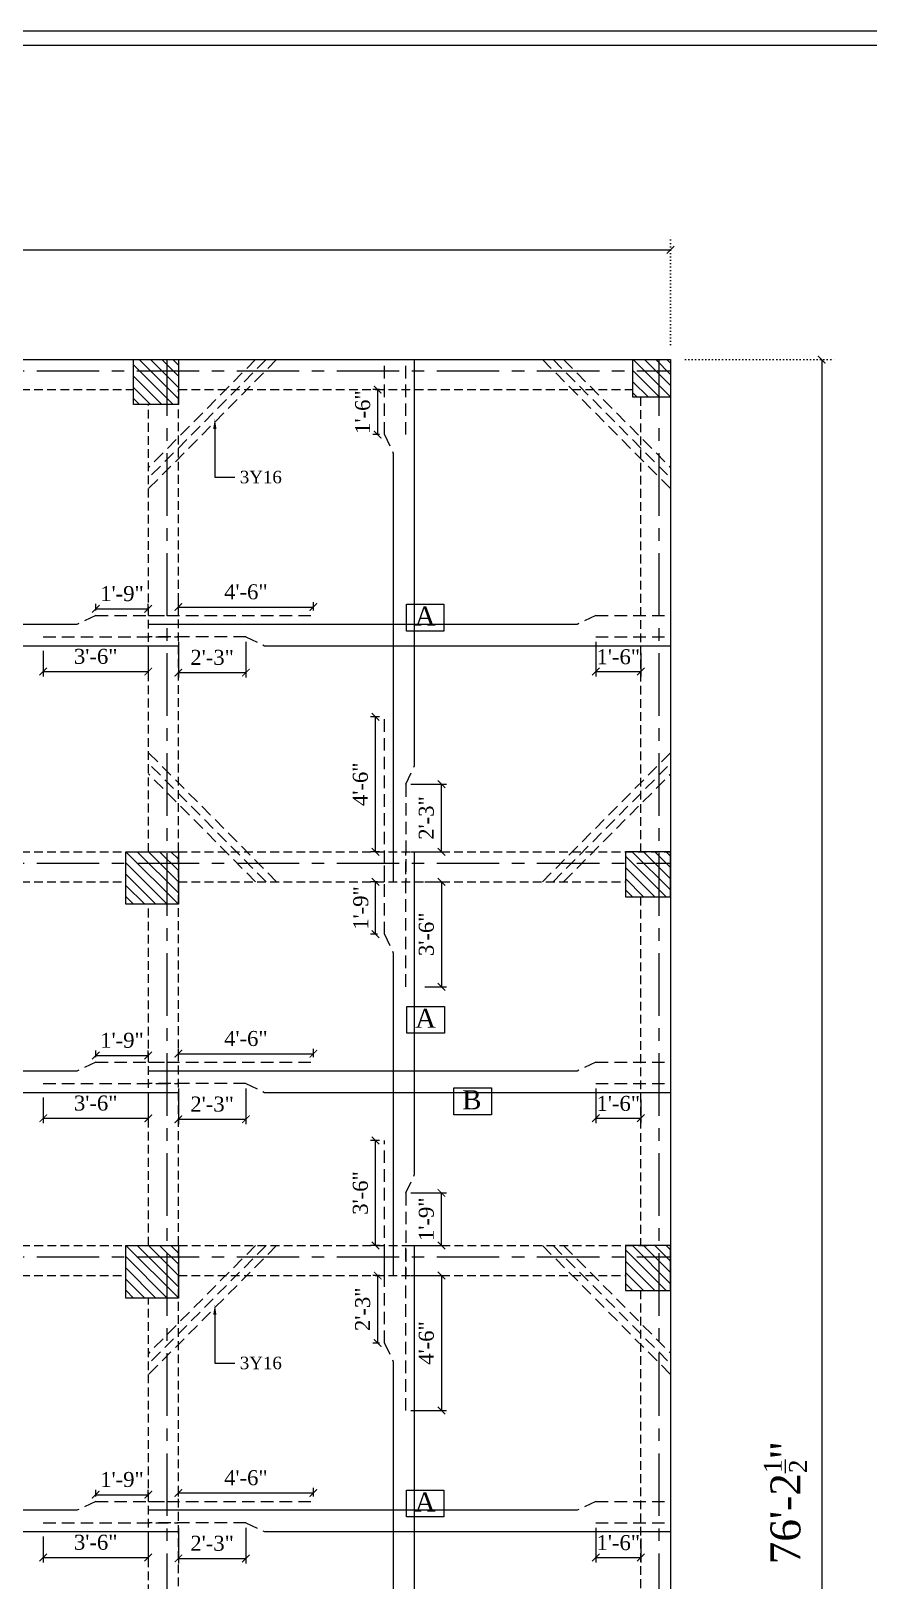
# Model space of a CAD drawing. Header units: feet. Extents: x 36263 to 96584, y 7663 to 35885.
# Drawn here: x 51538 to 51874, y 17454 to 18074 of the extents above; entities that cross this region are included whole.
import ezdxf
from ezdxf import colors
from ezdxf.entities.mleader import LeaderData, LeaderLine
from ezdxf.math import Vec2, Vec3

# ---------------------------------------------------------------- set-up
doc = ezdxf.new("R2010")
doc.units = ezdxf.units.FT
for name, pattern in [('CENTER', [2, 1.25, -0.25, 0.25, -0.25]), ('DOT2', [0.125, 0, -0.125]), ('HIDDEN', [0.375, 0.25, -0.125])]:
    doc.linetypes.add(name, pattern=pattern)
for name, color, linetype, lineweight in [('Column', 1, 'Continuous', 15), ('Dimension', 2, 'Continuous', 9), ('Hatch', 9, 'Continuous', 9), ('ST Beam', 7, 'Continuous', 20), ('ST GRIDS', 6, 'CENTER', 9), ('ST REINF', 1, 'Continuous', 35)]:
    doc.layers.add(name, color=color, linetype=linetype, lineweight=lineweight)
for name, color, linetype in [('ST DIM', 11, 'Continuous'), ('ST TABLE', 2, 'Continuous'), ('ST TEX', 3, 'Continuous')]:
    doc.layers.add(name, color=color, linetype=linetype)
doc.styles.add('RomanS', font='times.ttf')
doc.dimstyles.new('1-1', dxfattribs={"dimtxt": 9, "dimasz": 5, "dimexe": 6, "dimexo": 6, "dimgap": 3, "dimtad": 1, "dimdec": 1, "dimzin": 0, "dimdsep": 46, "dimlunit": 4, "dimtxsty": 'RomanS', "dimblk": 'ARCHTICK', "dimcen": 0.09, "dimclrd": 256, "dimclre": 256, "dimclrt": 3, "dimadec": 0, "dimazin": 0, "dimtfac": 0.6, "dimtdec": 1, "dimtix": 1, "dimtofl": 0, "dimtmove": 1, "dimatfit": 0, "dimfxl": 1, "dimtolj": 1, "dimtzin": 0, "dimarcsym": 0})
pattern_1 = [(315, (11053.9767, 0), (2.24506403, 2.24506403), [])]

# ---------------------------------------------------------------- blocks, each defined once
blk = doc.blocks.new('_ArchTick')
at = {"color": 0, "const_width": 0.15}
blk.add_lwpolyline([(-0.5, -0.5), (0.5, 0.5)], dxfattribs=at)
blk = doc.blocks.new('*D281')
at = {"layer": 'Defpoints', "color": 0, "ltscale": 10, "transparency": 16777216}
for p in [(51794.16, 17986.66), (50879.76, 17942.71), (51794.16, 17942.71)]:
    blk.add_point(p, dxfattribs=at)
at = {"layer": 'ST DIM', "linetype": 'DOT2', "lineweight": -2, "ltscale": 10, "transparency": 16777216}
for p, q in [((50879.76, 17948.71), (50879.76, 17992.66)), ((51794.16, 17948.71), (51794.16, 17992.66))]:
    blk.add_line(p, q, dxfattribs=at)
at = {"layer": 'ST DIM', "lineweight": -2, "ltscale": 10, "transparency": 16777216}
blk.add_line((50879.76, 17986.66), (51794.16, 17986.66), dxfattribs=at)
at = {"layer": 'ST DIM', "lineweight": -2, "ltscale": 10, "transparency": 16777216, "xscale": 3, "yscale": 3, "zscale": 3, "rotation": 180}
blk.add_blockref('_ArchTick', (50879.76, 17986.66), dxfattribs=at)
at = {"layer": 'ST DIM', "lineweight": -2, "ltscale": 10, "transparency": 16777216, "xscale": 3, "yscale": 3, "zscale": 3}
blk.add_blockref('_ArchTick', (51794.16, 17986.66), dxfattribs=at)
at = {"layer": 'ST DIM', "color": 3, "lineweight": 13, "ltscale": 10, "transparency": 16777216, "insert": (51336.96, 18001.17), "char_height": 12, "attachment_point": 5, "style": 'RomanS'}
blk.add_mtext('\\A1;76\'-2{\\H0.6x;\\S1/2;}"', dxfattribs=at)
blk = doc.blocks.new('*D282')
at = {"layer": 'Defpoints', "color": 0, "ltscale": 10, "transparency": 16777216}
for p in [(51794.16, 17942.71), (51794.16, 17028.31), (51854.62, 17028.31)]:
    blk.add_point(p, dxfattribs=at)
at = {"layer": 'ST DIM', "linetype": 'DOT2', "lineweight": -2, "ltscale": 10, "transparency": 16777216}
for p, q in [((51800.16, 17942.71), (51860.62, 17942.71)), ((51800.16, 17028.31), (51860.62, 17028.31))]:
    blk.add_line(p, q, dxfattribs=at)
at = {"layer": 'ST DIM', "lineweight": -2, "ltscale": 10, "transparency": 16777216}
blk.add_line((51854.62, 17942.71), (51854.62, 17028.31), dxfattribs=at)
at = {"layer": 'ST DIM', "lineweight": -2, "ltscale": 10, "transparency": 16777216, "xscale": 3, "yscale": 3, "zscale": 3}
for p, rotation in [((51854.62, 17942.71), 90), ((51854.62, 17028.31), 270)]:
    blk.add_blockref('_ArchTick', p, dxfattribs=dict(at, rotation=rotation))
at = {"layer": 'ST DIM', "color": 3, "lineweight": 13, "ltscale": 10, "transparency": 16777216, "insert": (51840.11, 17485.51), "char_height": 12, "attachment_point": 5, "rotation": 90, "style": 'RomanS'}
blk.add_mtext('\\A1;76\'-2{\\H0.6x;\\S1/2;}"', dxfattribs=at)
blk = doc.blocks.new('*D306')
at = {"layer": 'Defpoints', "color": 0, "transparency": 16777216}
for p in [(51688.26, 17772.86), (51702.58, 17772.86), (51688.26, 17745.86)]:
    blk.add_point(p, dxfattribs=at)
at = {"layer": 'ST DIM', "lineweight": -2, "transparency": 16777216}
for p, q in [((51690.26, 17772.86), (51704.58, 17772.86)), ((51702.58, 17745.86), (51702.58, 17772.86)), ((51690.26, 17745.86), (51704.58, 17745.86))]:
    blk.add_line(p, q, dxfattribs=at)
at = {"layer": 'ST DIM', "lineweight": -2, "transparency": 16777216, "xscale": 3, "yscale": 3, "zscale": 3}
for p, rotation in [((51702.58, 17772.86), 90), ((51702.58, 17745.86), 270)]:
    blk.add_blockref('_ArchTick', p, dxfattribs=dict(at, rotation=rotation))
at = {"layer": 'ST DIM', "color": 3, "lineweight": 9, "transparency": 16777216, "insert": (51696.53, 17759.36), "char_height": 6, "attachment_point": 5, "rotation": 90, "style": 'RomanS'}
blk.add_mtext('\\A1;2\'-3"', dxfattribs=at)
blk = doc.blocks.new('*D307')
at = {"layer": 'Defpoints', "color": 0, "transparency": 16777216}
for p in [(51677.07, 17930.71), (51679.76, 17930.71), (51679.76, 17912.71)]:
    blk.add_point(p, dxfattribs=at)
at = {"layer": 'ST DIM', "lineweight": -2, "transparency": 16777216}
for p, q in [((51677.76, 17930.71), (51675.07, 17930.71)), ((51677.07, 17912.71), (51677.07, 17930.71)), ((51677.76, 17912.71), (51675.07, 17912.71))]:
    blk.add_line(p, q, dxfattribs=at)
at = {"layer": 'ST DIM', "lineweight": -2, "transparency": 16777216, "xscale": 3, "yscale": 3, "zscale": 3}
for p, rotation in [((51677.07, 17930.71), 90), ((51677.07, 17912.71), 270)]:
    blk.add_blockref('_ArchTick', p, dxfattribs=dict(at, rotation=rotation))
at = {"layer": 'ST DIM', "color": 3, "lineweight": 9, "transparency": 16777216, "insert": (51671.07, 17921.71), "char_height": 6, "attachment_point": 5, "rotation": 90, "style": 'RomanS'}
blk.add_mtext('\\A1;1\'-6"', dxfattribs=at)
blk = doc.blocks.new('*D308')
at = {"layer": 'Defpoints', "color": 0, "transparency": 16777216}
for p in [(51676.21, 17799.86), (51679.76, 17799.86), (51679.76, 17745.86)]:
    blk.add_point(p, dxfattribs=at)
at = {"layer": 'ST DIM', "lineweight": -2, "transparency": 16777216}
for p, q in [((51677.76, 17799.86), (51674.21, 17799.86)), ((51676.21, 17745.86), (51676.21, 17799.86)), ((51677.76, 17745.86), (51674.21, 17745.86))]:
    blk.add_line(p, q, dxfattribs=at)
at = {"layer": 'ST DIM', "lineweight": -2, "transparency": 16777216, "xscale": 3, "yscale": 3, "zscale": 3}
for p, rotation in [((51676.21, 17799.86), 90), ((51676.21, 17745.86), 270)]:
    blk.add_blockref('_ArchTick', p, dxfattribs=dict(at, rotation=rotation))
at = {"layer": 'ST DIM', "color": 3, "lineweight": 9, "transparency": 16777216, "insert": (51670.15, 17772.86), "char_height": 6, "attachment_point": 5, "rotation": 90, "style": 'RomanS'}
blk.add_mtext('\\A1;4\'-6"', dxfattribs=at)
blk = doc.blocks.new('*D311')
at = {"layer": 'Defpoints', "color": 0, "transparency": 16777216}
for p in [(51585.32, 17843.02), (51564.32, 17840.34), (51585.32, 17840.34)]:
    blk.add_point(p, dxfattribs=at)
at = {"layer": 'ST DIM', "lineweight": -2, "transparency": 16777216}
for p, q in [((51564.32, 17842.34), (51564.32, 17845.02)), ((51564.32, 17843.02), (51585.32, 17843.02)), ((51585.32, 17842.34), (51585.32, 17845.02))]:
    blk.add_line(p, q, dxfattribs=at)
at = {"layer": 'ST DIM', "lineweight": -2, "transparency": 16777216, "xscale": 3, "yscale": 3, "zscale": 3, "rotation": 180}
blk.add_blockref('_ArchTick', (51564.32, 17843.02), dxfattribs=at)
at = {"layer": 'ST DIM', "lineweight": -2, "transparency": 16777216, "xscale": 3, "yscale": 3, "zscale": 3}
blk.add_blockref('_ArchTick', (51585.32, 17843.02), dxfattribs=at)
at = {"layer": 'ST DIM', "color": 3, "lineweight": 9, "transparency": 16777216, "insert": (51574.82, 17849.09), "char_height": 6, "attachment_point": 5, "style": 'RomanS'}
blk.add_mtext('\\A1;1\'-9"', dxfattribs=at)
blk = doc.blocks.new('*D310')
at = {"layer": 'Defpoints', "color": 0, "transparency": 16777216}
for p in [(51543.32, 17828.28), (51585.32, 17827.46), (51585.32, 17817.93)]:
    blk.add_point(p, dxfattribs=at)
at = {"layer": 'ST DIM', "lineweight": -2, "transparency": 16777216}
for p, q in [((51543.32, 17826.28), (51543.32, 17815.93)), ((51585.32, 17825.46), (51585.32, 17815.93)), ((51543.32, 17817.93), (51585.32, 17817.93))]:
    blk.add_line(p, q, dxfattribs=at)
at = {"layer": 'ST DIM', "lineweight": -2, "transparency": 16777216, "xscale": 3, "yscale": 3, "zscale": 3, "rotation": 180}
blk.add_blockref('_ArchTick', (51543.32, 17817.93), dxfattribs=at)
at = {"layer": 'ST DIM', "lineweight": -2, "transparency": 16777216, "xscale": 3, "yscale": 3, "zscale": 3}
blk.add_blockref('_ArchTick', (51585.32, 17817.93), dxfattribs=at)
at = {"layer": 'ST DIM', "color": 3, "lineweight": 9, "transparency": 16777216, "insert": (51564.32, 17823.98), "char_height": 6, "attachment_point": 5, "style": 'RomanS'}
blk.add_mtext('\\A1;3\'-6"', dxfattribs=at)
blk = doc.blocks.new('*D313')
at = {"layer": 'Defpoints', "color": 0, "transparency": 16777216}
for p in [(51597.36, 17831.83), (51624.36, 17831.83), (51624.36, 17817.51)]:
    blk.add_point(p, dxfattribs=at)
at = {"layer": 'ST DIM', "lineweight": -2, "transparency": 16777216}
for p, q in [((51597.36, 17829.83), (51597.36, 17815.51)), ((51624.36, 17829.83), (51624.36, 17815.51)), ((51597.36, 17817.51), (51624.36, 17817.51))]:
    blk.add_line(p, q, dxfattribs=at)
at = {"layer": 'ST DIM', "lineweight": -2, "transparency": 16777216, "xscale": 3, "yscale": 3, "zscale": 3, "rotation": 180}
blk.add_blockref('_ArchTick', (51597.36, 17817.51), dxfattribs=at)
at = {"layer": 'ST DIM', "lineweight": -2, "transparency": 16777216, "xscale": 3, "yscale": 3, "zscale": 3}
blk.add_blockref('_ArchTick', (51624.36, 17817.51), dxfattribs=at)
at = {"layer": 'ST DIM', "color": 3, "lineweight": 9, "transparency": 16777216, "insert": (51610.86, 17823.57), "char_height": 6, "attachment_point": 5, "style": 'RomanS'}
blk.add_mtext('\\A1;2\'-3"', dxfattribs=at)
blk = doc.blocks.new('*D314')
at = {"layer": 'Defpoints', "color": 0, "transparency": 16777216}
for p in [(51764.29, 17831.83), (51782.28, 17827.46), (51782.28, 17817.93)]:
    blk.add_point(p, dxfattribs=at)
at = {"layer": 'ST DIM', "lineweight": -2, "transparency": 16777216}
for p, q in [((51764.29, 17829.83), (51764.29, 17815.93)), ((51782.28, 17825.46), (51782.28, 17815.93)), ((51764.29, 17817.93), (51782.28, 17817.93))]:
    blk.add_line(p, q, dxfattribs=at)
at = {"layer": 'ST DIM', "lineweight": -2, "transparency": 16777216, "xscale": 3, "yscale": 3, "zscale": 3, "rotation": 180}
blk.add_blockref('_ArchTick', (51764.29, 17817.93), dxfattribs=at)
at = {"layer": 'ST DIM', "lineweight": -2, "transparency": 16777216, "xscale": 3, "yscale": 3, "zscale": 3}
blk.add_blockref('_ArchTick', (51782.28, 17817.93), dxfattribs=at)
at = {"layer": 'ST DIM', "color": 3, "lineweight": 9, "transparency": 16777216, "insert": (51773.28, 17823.83), "char_height": 6, "attachment_point": 5, "style": 'RomanS'}
blk.add_mtext('\\A1;1\'-6"', dxfattribs=at)
blk = doc.blocks.new('*D315')
at = {"layer": 'Defpoints', "color": 0, "transparency": 16777216}
for p in [(51651.36, 17843.75), (51597.36, 17840.34), (51651.36, 17840.34)]:
    blk.add_point(p, dxfattribs=at)
at = {"layer": 'ST DIM', "lineweight": -2, "transparency": 16777216}
for p, q in [((51597.36, 17842.34), (51597.36, 17845.75)), ((51597.36, 17843.75), (51651.36, 17843.75)), ((51651.36, 17842.34), (51651.36, 17845.75))]:
    blk.add_line(p, q, dxfattribs=at)
at = {"layer": 'ST DIM', "lineweight": -2, "transparency": 16777216, "xscale": 3, "yscale": 3, "zscale": 3, "rotation": 180}
blk.add_blockref('_ArchTick', (51597.36, 17843.75), dxfattribs=at)
at = {"layer": 'ST DIM', "lineweight": -2, "transparency": 16777216, "xscale": 3, "yscale": 3, "zscale": 3}
blk.add_blockref('_ArchTick', (51651.36, 17843.75), dxfattribs=at)
at = {"layer": 'ST DIM', "color": 3, "lineweight": 9, "transparency": 16777216, "insert": (51624.36, 17849.8), "char_height": 6, "attachment_point": 5, "style": 'RomanS'}
blk.add_mtext('\\A1;4\'-6"', dxfattribs=at)
blk = doc.blocks.new('*D328')
at = {"layer": 'Defpoints', "color": 0, "transparency": 16777216}
for p in [(51585.32, 17664.36), (51564.32, 17661.67), (51585.32, 17661.67)]:
    blk.add_point(p, dxfattribs=at)
at = {"layer": 'ST DIM', "lineweight": -2, "transparency": 16777216}
for p, q in [((51564.32, 17663.67), (51564.32, 17666.36)), ((51564.32, 17664.36), (51585.32, 17664.36)), ((51585.32, 17663.67), (51585.32, 17666.36))]:
    blk.add_line(p, q, dxfattribs=at)
at = {"layer": 'ST DIM', "lineweight": -2, "transparency": 16777216, "xscale": 3, "yscale": 3, "zscale": 3, "rotation": 180}
blk.add_blockref('_ArchTick', (51564.32, 17664.36), dxfattribs=at)
at = {"layer": 'ST DIM', "lineweight": -2, "transparency": 16777216, "xscale": 3, "yscale": 3, "zscale": 3}
blk.add_blockref('_ArchTick', (51585.32, 17664.36), dxfattribs=at)
at = {"layer": 'ST DIM', "color": 3, "lineweight": 9, "transparency": 16777216, "insert": (51574.82, 17670.42), "char_height": 6, "attachment_point": 5, "style": 'RomanS'}
blk.add_mtext('\\A1;1\'-9"', dxfattribs=at)
blk = doc.blocks.new('*D322')
at = {"layer": 'Defpoints', "color": 0, "transparency": 16777216}
for p in [(51543.32, 17649.62), (51585.32, 17648.79), (51585.32, 17639.26)]:
    blk.add_point(p, dxfattribs=at)
at = {"layer": 'ST DIM', "lineweight": -2, "transparency": 16777216}
for p, q in [((51543.32, 17647.62), (51543.32, 17637.26)), ((51585.32, 17646.79), (51585.32, 17637.26)), ((51543.32, 17639.26), (51585.32, 17639.26))]:
    blk.add_line(p, q, dxfattribs=at)
at = {"layer": 'ST DIM', "lineweight": -2, "transparency": 16777216, "xscale": 3, "yscale": 3, "zscale": 3, "rotation": 180}
blk.add_blockref('_ArchTick', (51543.32, 17639.26), dxfattribs=at)
at = {"layer": 'ST DIM', "lineweight": -2, "transparency": 16777216, "xscale": 3, "yscale": 3, "zscale": 3}
blk.add_blockref('_ArchTick', (51585.32, 17639.26), dxfattribs=at)
at = {"layer": 'ST DIM', "color": 3, "lineweight": 9, "transparency": 16777216, "insert": (51564.32, 17645.31), "char_height": 6, "attachment_point": 5, "style": 'RomanS'}
blk.add_mtext('\\A1;3\'-6"', dxfattribs=at)
blk = doc.blocks.new('*D319')
at = {"layer": 'Defpoints', "color": 0, "transparency": 16777216}
for p in [(51597.36, 17653.17), (51624.36, 17653.17), (51624.36, 17638.85)]:
    blk.add_point(p, dxfattribs=at)
at = {"layer": 'ST DIM', "lineweight": -2, "transparency": 16777216}
for p, q in [((51597.36, 17651.17), (51597.36, 17636.85)), ((51624.36, 17651.17), (51624.36, 17636.85)), ((51597.36, 17638.85), (51624.36, 17638.85))]:
    blk.add_line(p, q, dxfattribs=at)
at = {"layer": 'ST DIM', "lineweight": -2, "transparency": 16777216, "xscale": 3, "yscale": 3, "zscale": 3, "rotation": 180}
blk.add_blockref('_ArchTick', (51597.36, 17638.85), dxfattribs=at)
at = {"layer": 'ST DIM', "lineweight": -2, "transparency": 16777216, "xscale": 3, "yscale": 3, "zscale": 3}
blk.add_blockref('_ArchTick', (51624.36, 17638.85), dxfattribs=at)
at = {"layer": 'ST DIM', "color": 3, "lineweight": 9, "transparency": 16777216, "insert": (51610.86, 17644.9), "char_height": 6, "attachment_point": 5, "style": 'RomanS'}
blk.add_mtext('\\A1;2\'-3"', dxfattribs=at)
blk = doc.blocks.new('*D320')
at = {"layer": 'Defpoints', "color": 0, "transparency": 16777216}
for p in [(51764.29, 17653.17), (51782.28, 17648.79), (51782.28, 17639.26)]:
    blk.add_point(p, dxfattribs=at)
at = {"layer": 'ST DIM', "lineweight": -2, "transparency": 16777216}
for p, q in [((51764.29, 17651.17), (51764.29, 17637.26)), ((51782.28, 17646.79), (51782.28, 17637.26)), ((51764.29, 17639.26), (51782.28, 17639.26))]:
    blk.add_line(p, q, dxfattribs=at)
at = {"layer": 'ST DIM', "lineweight": -2, "transparency": 16777216, "xscale": 3, "yscale": 3, "zscale": 3, "rotation": 180}
blk.add_blockref('_ArchTick', (51764.29, 17639.26), dxfattribs=at)
at = {"layer": 'ST DIM', "lineweight": -2, "transparency": 16777216, "xscale": 3, "yscale": 3, "zscale": 3}
blk.add_blockref('_ArchTick', (51782.28, 17639.26), dxfattribs=at)
at = {"layer": 'ST DIM', "color": 3, "lineweight": 9, "transparency": 16777216, "insert": (51773.28, 17645.17), "char_height": 6, "attachment_point": 5, "style": 'RomanS'}
blk.add_mtext('\\A1;1\'-6"', dxfattribs=at)
blk = doc.blocks.new('*D327')
at = {"layer": 'Defpoints', "color": 0, "transparency": 16777216}
for p in [(51651.36, 17665.08), (51597.36, 17661.67), (51651.36, 17661.67)]:
    blk.add_point(p, dxfattribs=at)
at = {"layer": 'ST DIM', "lineweight": -2, "transparency": 16777216}
for p, q in [((51597.36, 17663.67), (51597.36, 17667.08)), ((51597.36, 17665.08), (51651.36, 17665.08)), ((51651.36, 17663.67), (51651.36, 17667.08))]:
    blk.add_line(p, q, dxfattribs=at)
at = {"layer": 'ST DIM', "lineweight": -2, "transparency": 16777216, "xscale": 3, "yscale": 3, "zscale": 3, "rotation": 180}
blk.add_blockref('_ArchTick', (51597.36, 17665.08), dxfattribs=at)
at = {"layer": 'ST DIM', "lineweight": -2, "transparency": 16777216, "xscale": 3, "yscale": 3, "zscale": 3}
blk.add_blockref('_ArchTick', (51651.36, 17665.08), dxfattribs=at)
at = {"layer": 'ST DIM', "color": 3, "lineweight": 9, "transparency": 16777216, "insert": (51624.36, 17671.14), "char_height": 6, "attachment_point": 5, "style": 'RomanS'}
blk.add_mtext('\\A1;4\'-6"', dxfattribs=at)
blk = doc.blocks.new('*D350')
at = {"layer": 'Defpoints', "color": 0, "transparency": 16777216}
for p in [(51688.26, 17609.38), (51702.58, 17609.38), (51688.26, 17588.38)]:
    blk.add_point(p, dxfattribs=at)
at = {"layer": 'ST DIM', "lineweight": -2, "transparency": 16777216}
for p, q in [((51690.26, 17609.38), (51704.58, 17609.38)), ((51702.58, 17588.38), (51702.58, 17609.38)), ((51690.26, 17588.38), (51704.58, 17588.38))]:
    blk.add_line(p, q, dxfattribs=at)
at = {"layer": 'ST DIM', "lineweight": -2, "transparency": 16777216, "xscale": 3, "yscale": 3, "zscale": 3}
for p, rotation in [((51702.58, 17609.38), 90), ((51702.58, 17588.38), 270)]:
    blk.add_blockref('_ArchTick', p, dxfattribs=dict(at, rotation=rotation))
at = {"layer": 'ST DIM', "color": 3, "lineweight": 9, "transparency": 16777216, "insert": (51696.52, 17598.88), "char_height": 6, "attachment_point": 5, "rotation": 90, "style": 'RomanS'}
blk.add_mtext('\\A1;1\'-9"', dxfattribs=at)
blk = doc.blocks.new('*D351')
at = {"layer": 'Defpoints', "color": 0, "transparency": 16777216}
for p in [(51676.21, 17733.86), (51679.03, 17733.86), (51679.03, 17712.86)]:
    blk.add_point(p, dxfattribs=at)
at = {"layer": 'ST DIM', "lineweight": -2, "transparency": 16777216}
for p, q in [((51677.03, 17733.86), (51674.21, 17733.86)), ((51676.21, 17712.86), (51676.21, 17733.86)), ((51677.03, 17712.86), (51674.21, 17712.86))]:
    blk.add_line(p, q, dxfattribs=at)
at = {"layer": 'ST DIM', "lineweight": -2, "transparency": 16777216, "xscale": 3, "yscale": 3, "zscale": 3}
for p, rotation in [((51676.21, 17733.86), 90), ((51676.21, 17712.86), 270)]:
    blk.add_blockref('_ArchTick', p, dxfattribs=dict(at, rotation=rotation))
at = {"layer": 'ST DIM', "color": 3, "lineweight": 9, "transparency": 16777216, "insert": (51670.33, 17723.36), "char_height": 6, "attachment_point": 5, "rotation": 90, "style": 'RomanS'}
blk.add_mtext('\\A1;1\'-9"', dxfattribs=at)
blk = doc.blocks.new('*D353')
at = {"layer": 'Defpoints', "color": 0, "transparency": 16777216}
for p in [(51676.21, 17630.38), (51679.76, 17630.38), (51679.76, 17588.38)]:
    blk.add_point(p, dxfattribs=at)
at = {"layer": 'ST DIM', "lineweight": -2, "transparency": 16777216}
for p, q in [((51677.76, 17630.38), (51674.21, 17630.38)), ((51676.21, 17588.38), (51676.21, 17630.38)), ((51677.76, 17588.38), (51674.21, 17588.38))]:
    blk.add_line(p, q, dxfattribs=at)
at = {"layer": 'ST DIM', "lineweight": -2, "transparency": 16777216, "xscale": 3, "yscale": 3, "zscale": 3}
for p, rotation in [((51676.21, 17630.38), 90), ((51676.21, 17588.38), 270)]:
    blk.add_blockref('_ArchTick', p, dxfattribs=dict(at, rotation=rotation))
at = {"layer": 'ST DIM', "color": 3, "lineweight": 9, "transparency": 16777216, "insert": (51670.15, 17609.38), "char_height": 6, "attachment_point": 5, "rotation": 90, "style": 'RomanS'}
blk.add_mtext('\\A1;3\'-6"', dxfattribs=at)
blk = doc.blocks.new('*D352')
at = {"layer": 'Defpoints', "color": 0, "transparency": 16777216}
for p in [(51693.9, 17733.86), (51693.9, 17691.86), (51702.58, 17691.86)]:
    blk.add_point(p, dxfattribs=at)
at = {"layer": 'ST DIM', "lineweight": -2, "transparency": 16777216}
for p, q in [((51695.9, 17733.86), (51704.58, 17733.86)), ((51702.58, 17733.86), (51702.58, 17691.86)), ((51695.9, 17691.86), (51704.58, 17691.86))]:
    blk.add_line(p, q, dxfattribs=at)
at = {"layer": 'ST DIM', "lineweight": -2, "transparency": 16777216, "xscale": 3, "yscale": 3, "zscale": 3}
for p, rotation in [((51702.58, 17733.86), 90), ((51702.58, 17691.86), 270)]:
    blk.add_blockref('_ArchTick', p, dxfattribs=dict(at, rotation=rotation))
at = {"layer": 'ST DIM', "color": 3, "lineweight": 9, "transparency": 16777216, "insert": (51696.53, 17712.86), "char_height": 6, "attachment_point": 5, "rotation": 90, "style": 'RomanS'}
blk.add_mtext('\\A1;3\'-6"', dxfattribs=at)
blk = doc.blocks.new('*D367')
at = {"layer": 'Defpoints', "color": 0, "transparency": 16777216}
for p in [(51564.32, 17486.01), (51585.32, 17488.7), (51585.32, 17486.01)]:
    blk.add_point(p, dxfattribs=at)
at = {"layer": 'ST DIM', "lineweight": -2, "transparency": 16777216}
for p, q in [((51564.32, 17488.01), (51564.32, 17490.7)), ((51585.32, 17488.01), (51585.32, 17490.7)), ((51564.32, 17488.7), (51585.32, 17488.7))]:
    blk.add_line(p, q, dxfattribs=at)
at = {"layer": 'ST DIM', "lineweight": -2, "transparency": 16777216, "xscale": 3, "yscale": 3, "zscale": 3, "rotation": 180}
blk.add_blockref('_ArchTick', (51564.32, 17488.7), dxfattribs=at)
at = {"layer": 'ST DIM', "lineweight": -2, "transparency": 16777216, "xscale": 3, "yscale": 3, "zscale": 3}
blk.add_blockref('_ArchTick', (51585.32, 17488.7), dxfattribs=at)
at = {"layer": 'ST DIM', "color": 3, "lineweight": 9, "transparency": 16777216, "insert": (51574.82, 17494.76), "char_height": 6, "attachment_point": 5, "style": 'RomanS'}
blk.add_mtext('\\A1;1\'-9"', dxfattribs=at)
blk = doc.blocks.new('*D358')
at = {"layer": 'Defpoints', "color": 0, "transparency": 16777216}
for p in [(51543.32, 17473.95), (51585.32, 17473.13), (51585.32, 17463.6)]:
    blk.add_point(p, dxfattribs=at)
at = {"layer": 'ST DIM', "lineweight": -2, "transparency": 16777216}
for p, q in [((51543.32, 17471.95), (51543.32, 17461.6)), ((51585.32, 17471.13), (51585.32, 17461.6)), ((51543.32, 17463.6), (51585.32, 17463.6))]:
    blk.add_line(p, q, dxfattribs=at)
at = {"layer": 'ST DIM', "lineweight": -2, "transparency": 16777216, "xscale": 3, "yscale": 3, "zscale": 3, "rotation": 180}
blk.add_blockref('_ArchTick', (51543.32, 17463.6), dxfattribs=at)
at = {"layer": 'ST DIM', "lineweight": -2, "transparency": 16777216, "xscale": 3, "yscale": 3, "zscale": 3}
blk.add_blockref('_ArchTick', (51585.32, 17463.6), dxfattribs=at)
at = {"layer": 'ST DIM', "color": 3, "lineweight": 9, "transparency": 16777216, "insert": (51564.32, 17469.65), "char_height": 6, "attachment_point": 5, "style": 'RomanS'}
blk.add_mtext('\\A1;3\'-6"', dxfattribs=at)
blk = doc.blocks.new('*D355')
at = {"layer": 'Defpoints', "color": 0, "transparency": 16777216}
for p in [(51597.36, 17477.51), (51624.36, 17477.51), (51624.36, 17463.19)]:
    blk.add_point(p, dxfattribs=at)
at = {"layer": 'ST DIM', "lineweight": -2, "transparency": 16777216}
for p, q in [((51597.36, 17475.51), (51597.36, 17461.19)), ((51624.36, 17475.51), (51624.36, 17461.19)), ((51597.36, 17463.19), (51624.36, 17463.19))]:
    blk.add_line(p, q, dxfattribs=at)
at = {"layer": 'ST DIM', "lineweight": -2, "transparency": 16777216, "xscale": 3, "yscale": 3, "zscale": 3, "rotation": 180}
blk.add_blockref('_ArchTick', (51597.36, 17463.19), dxfattribs=at)
at = {"layer": 'ST DIM', "lineweight": -2, "transparency": 16777216, "xscale": 3, "yscale": 3, "zscale": 3}
blk.add_blockref('_ArchTick', (51624.36, 17463.19), dxfattribs=at)
at = {"layer": 'ST DIM', "color": 3, "lineweight": 9, "transparency": 16777216, "insert": (51610.86, 17469.24), "char_height": 6, "attachment_point": 5, "style": 'RomanS'}
blk.add_mtext('\\A1;2\'-3"', dxfattribs=at)
blk = doc.blocks.new('*D356')
at = {"layer": 'Defpoints', "color": 0, "transparency": 16777216}
for p in [(51764.29, 17477.51), (51782.28, 17473.13), (51782.28, 17463.6)]:
    blk.add_point(p, dxfattribs=at)
at = {"layer": 'ST DIM', "lineweight": -2, "transparency": 16777216}
for p, q in [((51764.29, 17475.51), (51764.29, 17461.6)), ((51782.28, 17471.13), (51782.28, 17461.6)), ((51764.29, 17463.6), (51782.28, 17463.6))]:
    blk.add_line(p, q, dxfattribs=at)
at = {"layer": 'ST DIM', "lineweight": -2, "transparency": 16777216, "xscale": 3, "yscale": 3, "zscale": 3, "rotation": 180}
blk.add_blockref('_ArchTick', (51764.29, 17463.6), dxfattribs=at)
at = {"layer": 'ST DIM', "lineweight": -2, "transparency": 16777216, "xscale": 3, "yscale": 3, "zscale": 3}
blk.add_blockref('_ArchTick', (51782.28, 17463.6), dxfattribs=at)
at = {"layer": 'ST DIM', "color": 3, "lineweight": 9, "transparency": 16777216, "insert": (51773.28, 17469.5), "char_height": 6, "attachment_point": 5, "style": 'RomanS'}
blk.add_mtext('\\A1;1\'-6"', dxfattribs=at)
blk = doc.blocks.new('*D366')
at = {"layer": 'Defpoints', "color": 0, "transparency": 16777216}
for p in [(51651.36, 17489.42), (51597.36, 17486.01), (51651.36, 17486.01)]:
    blk.add_point(p, dxfattribs=at)
at = {"layer": 'ST DIM', "lineweight": -2, "transparency": 16777216}
for p, q in [((51597.36, 17488.01), (51597.36, 17491.42)), ((51597.36, 17489.42), (51651.36, 17489.42)), ((51651.36, 17488.01), (51651.36, 17491.42))]:
    blk.add_line(p, q, dxfattribs=at)
at = {"layer": 'ST DIM', "lineweight": -2, "transparency": 16777216, "xscale": 3, "yscale": 3, "zscale": 3, "rotation": 180}
blk.add_blockref('_ArchTick', (51597.36, 17489.42), dxfattribs=at)
at = {"layer": 'ST DIM', "lineweight": -2, "transparency": 16777216, "xscale": 3, "yscale": 3, "zscale": 3}
blk.add_blockref('_ArchTick', (51651.36, 17489.42), dxfattribs=at)
at = {"layer": 'ST DIM', "color": 3, "lineweight": 9, "transparency": 16777216, "insert": (51624.36, 17495.47), "char_height": 6, "attachment_point": 5, "style": 'RomanS'}
blk.add_mtext('\\A1;4\'-6"', dxfattribs=at)
blk = doc.blocks.new('*D389')
at = {"layer": 'Defpoints', "color": 0, "transparency": 16777216}
for p in [(51677.07, 17576.38), (51679.76, 17576.38), (51679.76, 17549.38)]:
    blk.add_point(p, dxfattribs=at)
at = {"layer": 'ST DIM', "lineweight": -2, "transparency": 16777216}
for p, q in [((51677.76, 17576.38), (51675.07, 17576.38)), ((51677.07, 17549.38), (51677.07, 17576.38)), ((51677.76, 17549.38), (51675.07, 17549.38))]:
    blk.add_line(p, q, dxfattribs=at)
at = {"layer": 'ST DIM', "lineweight": -2, "transparency": 16777216, "xscale": 3, "yscale": 3, "zscale": 3}
for p, rotation in [((51677.07, 17576.38), 90), ((51677.07, 17549.38), 270)]:
    blk.add_blockref('_ArchTick', p, dxfattribs=dict(at, rotation=rotation))
at = {"layer": 'ST DIM', "color": 3, "lineweight": 9, "transparency": 16777216, "insert": (51671.07, 17562.88), "char_height": 6, "attachment_point": 5, "rotation": 90, "style": 'RomanS'}
blk.add_mtext('\\A1;2\'-3"', dxfattribs=at)
blk = doc.blocks.new('*D391')
at = {"layer": 'Defpoints', "color": 0, "transparency": 16777216}
for p in [(51688.26, 17576.38), (51688.26, 17522.38), (51702.58, 17522.38)]:
    blk.add_point(p, dxfattribs=at)
at = {"layer": 'ST DIM', "lineweight": -2, "transparency": 16777216}
for p, q in [((51690.26, 17576.38), (51704.58, 17576.38)), ((51702.58, 17576.38), (51702.58, 17522.38)), ((51690.26, 17522.38), (51704.58, 17522.38))]:
    blk.add_line(p, q, dxfattribs=at)
at = {"layer": 'ST DIM', "lineweight": -2, "transparency": 16777216, "xscale": 3, "yscale": 3, "zscale": 3}
for p, rotation in [((51702.58, 17576.38), 90), ((51702.58, 17522.38), 270)]:
    blk.add_blockref('_ArchTick', p, dxfattribs=dict(at, rotation=rotation))
at = {"layer": 'ST DIM', "color": 3, "lineweight": 9, "transparency": 16777216, "insert": (51696.53, 17549.38), "char_height": 6, "attachment_point": 5, "rotation": 90, "style": 'RomanS'}
blk.add_mtext('\\A1;4\'-6"', dxfattribs=at)

msp = doc.modelspace()

# ---------------------------------------------------------------- hatches: boundary and pattern name
at = {"layer": 'Hatch', "lineweight": 9, "transparency": 33554505}
h = msp.add_hatch(dxfattribs=at)
h.set_pattern_fill('ANSI31', color=253, angle=-90)
h.set_pattern_definition(pattern_1)
h.paths.add_polyline_path([(51579.36, 17942.71), (51579.36, 17924.71), (51597.36, 17924.71), (51597.36, 17942.71)])
h = msp.add_hatch(dxfattribs=at)
h.set_pattern_fill('ANSI31', color=253, angle=-90)
h.set_pattern_definition(pattern_1)
h.paths.add_polyline_path([(51779.16, 17927.71), (51794.16, 17927.71), (51794.16, 17942.71), (51779.16, 17942.71)])
h = msp.add_hatch(dxfattribs=at)
h.set_pattern_fill('ANSI31', color=253, angle=-90)
h.set_pattern_definition([(315, (11565.7287, 0), (2.24506403, 2.24506403), [])])
h.paths.add_polyline_path([(51597.36, 17745.86), (51576.36, 17745.86), (51576.36, 17724.86), (51597.36, 17724.86)])
h = msp.add_hatch(dxfattribs=at)
h.set_pattern_fill('ANSI31', color=253, angle=-90)
h.set_pattern_definition([(315, (11053.9767, 157.4784), (2.24506403, 2.24506403), [])])
h.paths.add_polyline_path([(51776.16, 17745.86), (51776.16, 17727.86), (51794.16, 17727.86), (51794.16, 17745.86)])
h = msp.add_hatch(dxfattribs=at)
h.set_pattern_fill('ANSI31', color=253, angle=-90)
h.set_pattern_definition([(315, (11565.7287, -157.4784), (2.24506403, 2.24506403), [])])
h.paths.add_polyline_path([(51597.36, 17588.38), (51576.36, 17588.38), (51576.36, 17567.38), (51597.36, 17567.38)])
h = msp.add_hatch(dxfattribs=at)
h.set_pattern_fill('ANSI31', color=253, angle=-90)
h.set_pattern_definition(pattern_1)
h.paths.add_polyline_path([(51776.16, 17588.38), (51776.16, 17570.38), (51794.16, 17570.38), (51794.16, 17588.38)])

# ---------------------------------------------------------------- linework, layer by layer
for points in [[(50571.91, 16790.35), (50571.91, 18074.14), (52382.82, 18074.14), (52382.82, 16790.35)], [(50577.61, 16796.05), (50577.61, 18068.44), (52377.12, 18068.44), (52377.12, 16796.05)]]:
    msp.add_lwpolyline(points, close=True)
at = {"layer": 'Column', "lineweight": 18}
for points in [[(51579.36, 17942.71), (51597.36, 17942.71), (51597.36, 17924.71), (51579.36, 17924.71)], [(51779.16, 17942.71), (51794.16, 17942.71), (51794.16, 17927.71), (51779.16, 17927.71)], [(51576.36, 17745.86), (51597.36, 17745.86), (51597.36, 17724.86), (51576.36, 17724.86)], [(51794.16, 17745.86), (51776.16, 17745.86), (51776.16, 17727.86), (51794.16, 17727.86)], [(51576.36, 17588.38), (51597.36, 17588.38), (51597.36, 17567.38), (51576.36, 17567.38)], [(51794.16, 17588.38), (51776.16, 17588.38), (51776.16, 17570.38), (51794.16, 17570.38)]]:
    msp.add_lwpolyline(points, close=True, dxfattribs=at)
at = {"layer": 'ST Beam', "linetype": 'Continuous', "lineweight": 15, "ltscale": 10}
for p, q in [((50879.76, 17942.71), (51794.16, 17942.71)), ((51794.16, 17942.71), (51794.16, 17028.31))]:
    msp.add_line(p, q, dxfattribs=at)
at = {"layer": 'ST Beam', "linetype": 'HIDDEN', "lineweight": 13, "ltscale": 14}
for p, q in [((51439.92, 17930.71), (51579.36, 17930.71)), ((51597.36, 17930.71), (51779.16, 17930.71)), ((51597.36, 17037.31), (51597.36, 17930.71)), ((51585.36, 17745.86), (51585.36, 17924.71)), ((51782.16, 17927.71), (51782.16, 17745.86)), ((51439.92, 17745.86), (51588.36, 17745.86)), ((51597.36, 17745.86), (51794.16, 17745.86)), ((51439.92, 17733.86), (51576.36, 17733.86)), ((51597.36, 17733.86), (51776.16, 17733.86)), ((51585.36, 17588.38), (51585.36, 17724.86)), ((51782.16, 17727.86), (51782.16, 17588.38)), ((50888.76, 17588.38), (51785.16, 17588.38)), ((51439.92, 17576.38), (51576.36, 17576.38)), ((51597.36, 17576.38), (51776.16, 17576.38)), ((51782.16, 17570.38), (51782.16, 17391.53)), ((51585.36, 17391.53), (51585.36, 17567.38))]:
    msp.add_line(p, q, dxfattribs=at)
at = {"layer": 'ST GRIDS', "color": 251, "lineweight": 13, "ltscale": 20}
for p, q in [((51592.86, 16920.25), (51592.86, 17942.71)), ((51789.66, 16920.25), (51789.66, 17942.71)), ((50780.71, 17938.21), (51794.16, 17938.21)), ((50780.71, 17741.36), (51794.16, 17741.36)), ((50780.71, 17583.88), (51794.16, 17583.88))]:
    msp.add_line(p, q, dxfattribs=at)
at = {"layer": 'ST REINF', "linetype": 'HIDDEN', "lineweight": 18, "ltscale": 20}
for p, q in [((51628.21, 17942.71), (51585.36, 17899.51)), ((51632.44, 17942.71), (51585.36, 17895.25)), ((51636.66, 17942.71), (51585.36, 17890.99)), ((51679.76, 17912.71), (51679.76, 17942.71)), ((51688.26, 17912.71), (51688.26, 17942.71)), ((51742.98, 17942.71), (51794.28, 17890.99)), ((51747.21, 17942.71), (51794.28, 17895.25)), ((51751.43, 17942.71), (51794.28, 17899.51)), ((51679.76, 17912.71), (51683.31, 17905.21)), ((51564.32, 17840.34), (51556.82, 17836.78)), ((51564.32, 17840.34), (51597.32, 17840.34)), ((51585.36, 17840.34), (51651.36, 17840.34)), ((51764.28, 17840.34), (51756.78, 17836.78)), ((51764.28, 17840.34), (51794.28, 17840.34)), ((51543.32, 17831.83), (51597.32, 17831.83)), ((51624.36, 17831.83), (51585.36, 17831.83)), ((51624.36, 17831.83), (51631.86, 17828.28)), ((51764.29, 17831.83), (51794.29, 17831.83)), ((51679.76, 17733.86), (51679.76, 17799.86)), ((51636.66, 17733.86), (51585.36, 17785.58)), ((51632.44, 17733.86), (51585.36, 17781.32)), ((51688.26, 17772.86), (51691.82, 17780.36)), ((51742.98, 17733.86), (51794.28, 17785.58)), ((51747.21, 17733.86), (51794.28, 17781.32)), ((51628.21, 17733.86), (51585.36, 17777.06)), ((51751.43, 17733.86), (51794.28, 17777.06)), ((51688.26, 17772.86), (51688.26, 17733.86)), ((51679.76, 17712.86), (51679.76, 17745.86)), ((51688.26, 17691.86), (51688.26, 17745.86)), ((51679.76, 17712.86), (51683.31, 17705.36)), ((51564.32, 17661.67), (51556.82, 17658.12)), ((51564.32, 17661.67), (51597.32, 17661.67)), ((51585.36, 17661.67), (51651.36, 17661.67)), ((51764.28, 17661.67), (51756.78, 17658.12)), ((51764.28, 17661.67), (51794.28, 17661.67)), ((51543.32, 17653.17), (51597.32, 17653.17)), ((51624.36, 17653.17), (51585.36, 17653.17)), ((51624.36, 17653.17), (51631.86, 17649.62)), ((51764.29, 17653.17), (51794.29, 17653.17)), ((51679.76, 17576.38), (51679.76, 17630.38)), ((51688.26, 17609.38), (51691.82, 17616.88)), ((51688.26, 17609.38), (51688.26, 17576.38)), ((51628.21, 17588.38), (51585.36, 17545.19)), ((51632.44, 17588.38), (51585.36, 17540.93)), ((51636.66, 17588.38), (51585.36, 17536.67)), ((51679.76, 17549.38), (51679.76, 17588.38)), ((51688.26, 17522.38), (51688.26, 17588.38)), ((51742.98, 17588.38), (51794.28, 17536.67)), ((51747.21, 17588.38), (51794.28, 17540.93)), ((51751.43, 17588.38), (51794.28, 17545.19)), ((51679.76, 17549.38), (51683.31, 17541.88)), ((51564.32, 17486.01), (51556.82, 17482.46)), ((51564.32, 17486.01), (51597.32, 17486.01)), ((51585.36, 17486.01), (51651.36, 17486.01)), ((51764.28, 17486.01), (51756.78, 17482.46)), ((51764.28, 17486.01), (51794.28, 17486.01)), ((51543.32, 17477.51), (51597.32, 17477.51)), ((51624.36, 17477.51), (51585.36, 17477.51)), ((51624.36, 17477.51), (51631.86, 17473.95)), ((51764.29, 17477.51), (51794.29, 17477.51))]:
    msp.add_line(p, q, dxfattribs=at)
at = {"layer": 'ST REINF', "lineweight": 18}
for p, q in [((51691.82, 17780.36), (51691.82, 17942.71)), ((51683.31, 17905.21), (51683.31, 17733.86)), ((51556.82, 17836.78), (51427.92, 17836.78)), ((51756.78, 17836.78), (51585.36, 17836.78)), ((51468.42, 17828.28), (51597.32, 17828.28)), ((51631.86, 17828.28), (51794.28, 17828.28)), ((51691.82, 17616.88), (51691.82, 17745.86)), ((51683.31, 17705.36), (51683.31, 17576.38)), ((51556.82, 17658.12), (51427.92, 17658.12)), ((51756.78, 17658.12), (51585.36, 17658.12)), ((51468.42, 17649.62), (51597.32, 17649.62)), ((51631.86, 17649.62), (51794.28, 17649.62)), ((51691.82, 17426.03), (51691.82, 17588.38)), ((51683.31, 17541.88), (51683.31, 17379.53)), ((51556.82, 17482.46), (51427.92, 17482.46)), ((51756.78, 17482.46), (51585.36, 17482.46)), ((51468.42, 17473.95), (51597.32, 17473.95)), ((51631.86, 17473.95), (51794.28, 17473.95))]:
    msp.add_line(p, q, dxfattribs=at)
at = {"layer": 'ST TABLE', "color": 2, "lineweight": 9}
for points in [[(51688.58, 17844.86), (51703.56, 17844.86), (51703.56, 17834.14), (51688.58, 17834.14)], [(51688.75, 17684), (51703.72, 17684), (51703.72, 17673.28), (51688.75, 17673.28)], [(51707.58, 17651.38), (51722.56, 17651.38), (51722.56, 17640.67), (51707.58, 17640.67)], [(51688.58, 17490.53), (51703.56, 17490.53), (51703.56, 17479.82), (51688.58, 17479.82)]]:
    msp.add_lwpolyline(points, close=True, dxfattribs=at)

# ---------------------------------------------------------------- texts
at = {"layer": 'ST TEX', "color": 3, "lineweight": 9, "transparency": 33554684, "style": 'RomanS'}
for s, p in [('A', (51691.87, 17836.3)), ('A', (51692.04, 17675.44)), ('B', (51710.87, 17642.82)), ('A', (51691.87, 17481.97))]:
    msp.add_text(s, height=7.65, dxfattribs=at).set_placement(p)

# ---------------------------------------------------------------- dimensions: what is measured, and where the dimension line sits
at = {"layer": 'ST DIM', "lineweight": 13, "ltscale": 10}
dim = msp.add_linear_dim(base=(51794.16, 17986.66), p1=(50879.76, 17942.71), p2=(51794.16, 17942.71), dimstyle='1-1', override={"dimtxt": 12, "dimasz": 3, "dimgap": 6, "dimpost": '\\X'}, dxfattribs=at)
dim.commit()
dim.dimension.update_dxf_attribs({"geometry": '*D281', "text_midpoint": (51336.96, 18001.17)})
dim = msp.add_linear_dim(base=(51854.62, 17028.31), p1=(51794.16, 17942.71), p2=(51794.16, 17028.31), angle=90, dimstyle='1-1', override={"dimtxt": 12, "dimasz": 3, "dimgap": 6, "dimpost": '\\X'}, dxfattribs=at)
dim.commit()
dim.dimension.update_dxf_attribs({"geometry": '*D282', "text_midpoint": (51840.11, 17485.51)})
at = {"layer": 'ST DIM', "lineweight": 9}
for base, p1, p2, picture, middle in [((51677.07, 17930.71), (51679.76, 17912.71), (51679.76, 17930.71), '*D307', (51677.12, 17921.71)), ((51702.58, 17772.86), (51688.26, 17745.86), (51688.26, 17772.86), '*D306', (51702.58, 17759.36)), ((51676.21, 17733.86), (51679.03, 17712.86), (51679.03, 17733.86), '*D351', (51676.39, 17723.36)), ((51702.58, 17609.38), (51688.26, 17588.38), (51688.26, 17609.38), '*D350', (51702.58, 17598.88)), ((51677.07, 17576.38), (51679.76, 17549.38), (51679.76, 17576.38), '*D389', (51677.12, 17562.88))]:
    dim = msp.add_linear_dim(base=base, p1=p1, p2=p2, angle=90, dimstyle='1-1', override={"dimtxt": 6, "dimasz": 3, "dimexe": 2, "dimexo": 2, "dimpost": '\\X'}, dxfattribs=at)
    dim.commit()
    dim.dimension.update_dxf_attribs({"geometry": picture, "text_midpoint": middle, "dimtype": 160})
for base, p1, p2, picture, middle in [((51585.32, 17843.02), (51564.32, 17840.34), (51585.32, 17840.34), '*D311', (51574.82, 17843.02)), ((51624.36, 17817.51), (51597.36, 17831.83), (51624.36, 17831.83), '*D313', (51610.86, 17817.51)), ((51782.28, 17817.93), (51764.29, 17831.83), (51782.28, 17827.46), '*D314', (51773.28, 17817.78)), ((51585.32, 17664.36), (51564.32, 17661.67), (51585.32, 17661.67), '*D328', (51574.82, 17664.36)), ((51624.36, 17638.85), (51597.36, 17653.17), (51624.36, 17653.17), '*D319', (51610.86, 17638.85)), ((51782.28, 17639.26), (51764.29, 17653.17), (51782.28, 17648.79), '*D320', (51773.28, 17639.12)), ((51585.32, 17488.7), (51564.32, 17486.01), (51585.32, 17486.01), '*D367', (51574.82, 17488.7)), ((51624.36, 17463.19), (51597.36, 17477.51), (51624.36, 17477.51), '*D355', (51610.86, 17463.19)), ((51782.28, 17463.6), (51764.29, 17477.51), (51782.28, 17473.13), '*D356', (51773.28, 17463.45))]:
    dim = msp.add_linear_dim(base=base, p1=p1, p2=p2, dimstyle='1-1', override={"dimtxt": 6, "dimasz": 3, "dimexe": 2, "dimexo": 2, "dimpost": '\\X'}, dxfattribs=at)
    dim.commit()
    dim.dimension.update_dxf_attribs({"geometry": picture, "text_midpoint": middle, "dimtype": 160})
for base, p1, p2, picture, middle in [((51651.36, 17843.75), (51597.36, 17840.34), (51651.36, 17840.34), '*D315', (51624.36, 17849.8)), ((51585.32, 17817.93), (51543.32, 17828.28), (51585.32, 17827.46), '*D310', (51564.32, 17823.98)), ((51651.36, 17665.08), (51597.36, 17661.67), (51651.36, 17661.67), '*D327', (51624.36, 17671.14)), ((51585.32, 17639.26), (51543.32, 17649.62), (51585.32, 17648.79), '*D322', (51564.32, 17645.31)), ((51651.36, 17489.42), (51597.36, 17486.01), (51651.36, 17486.01), '*D366', (51624.36, 17495.47)), ((51585.32, 17463.6), (51543.32, 17473.95), (51585.32, 17473.13), '*D358', (51564.32, 17469.65))]:
    dim = msp.add_linear_dim(base=base, p1=p1, p2=p2, dimstyle='1-1', override={"dimtxt": 6, "dimasz": 3, "dimexe": 2, "dimexo": 2, "dimpost": '\\X'}, dxfattribs=at)
    dim.commit()
    dim.dimension.update_dxf_attribs({"geometry": picture, "text_midpoint": middle})
for base, p1, p2, picture, middle in [((51676.21, 17799.86), (51679.76, 17745.86), (51679.76, 17799.86), '*D308', (51670.15, 17772.86)), ((51702.58, 17691.86), (51693.9, 17733.86), (51693.9, 17691.86), '*D352', (51696.53, 17712.86)), ((51676.21, 17630.38), (51679.76, 17588.38), (51679.76, 17630.38), '*D353', (51670.15, 17609.38)), ((51702.58, 17522.38), (51688.26, 17576.38), (51688.26, 17522.38), '*D391', (51696.53, 17549.38))]:
    dim = msp.add_linear_dim(base=base, p1=p1, p2=p2, angle=90, dimstyle='1-1', override={"dimtxt": 6, "dimasz": 3, "dimexe": 2, "dimexo": 2, "dimpost": '\\X'}, dxfattribs=at)
    dim.commit()
    dim.dimension.update_dxf_attribs({"geometry": picture, "text_midpoint": middle})

# ---------------------------------------------------------------- leaders
at = {"layer": 'Dimension'}
ml = msp.add_multileader_mtext('Standard', dxfattribs=at)
ml.set_content('3Y16', color=256, style='RomanS')
ml.set_leader_properties()
ml.build(insert=Vec2(0, 0))
ctx = ml.context
ctx.base_point, ctx.char_height, ctx.plane_origin = Vec3(51619.95, 17895.69), 5, Vec3(51611.95, 17918.98)
notes = []
notes.append((ctx, [(0, (1, 1, 0), (51611.95, 17895.69), (1, 0), 8, [(0, [(51611.95, 17918.98)], 0, [])])]))
ctx.mtext.insert, ctx.mtext.flow_direction = Vec3(51621.95, 17898.24), 5
ml = msp.add_multileader_mtext('Standard', dxfattribs=at)
ml.set_content('3Y16', color=256, style='RomanS')
ml.set_leader_properties()
ml.build(insert=Vec2(0, 0))
ctx = ml.context
ctx.base_point, ctx.char_height, ctx.plane_origin = Vec3(51619.95, 17541.37), 5, Vec3(51611.95, 17564.65)
notes.append((ctx, [(0, (1, 1, 0), (51611.95, 17541.37), (1, 0), 8, [(0, [(51611.95, 17564.65)], 0, [])])]))
ctx.mtext.insert, ctx.mtext.flow_direction = Vec3(51621.95, 17543.91), 5
for ctx, leaders in notes:
    for number, flags, end, landing, length, lines in leaders:
        leader = LeaderData()
        leader.index, (leader.has_last_leader_line, leader.has_dogleg_vector, leader.attachment_direction) = number, flags
        leader.last_leader_point, leader.dogleg_vector, leader.dogleg_length = Vec3(end), Vec3(landing), length
        for number, points, colour, breaks in lines:
            line = LeaderLine()
            line.index, line.vertices, line.color, line.breaks = number, Vec3.list(points), colors.encode_raw_color(colour), breaks
            leader.lines.append(line)
        ctx.leaders.append(leader)

doc.saveas('drawing.dxf')
